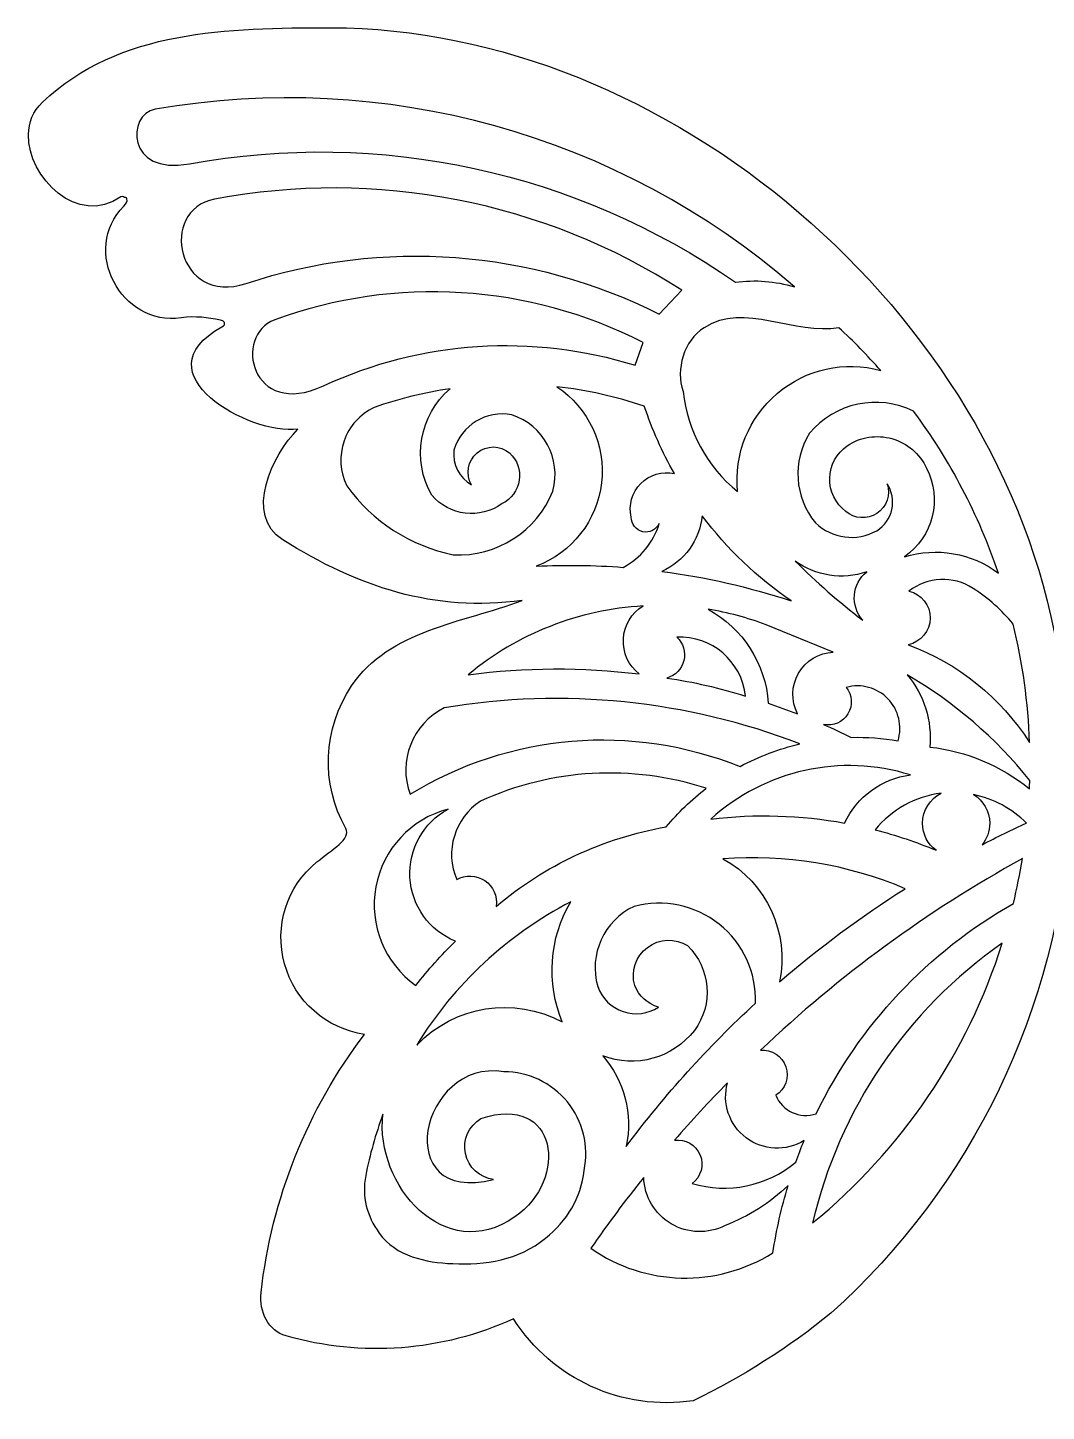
# Model space of a CAD drawing. Header units: centimetres. Extents: x 2 to 128, y -104 to 2.
# Drawn here: x 43.79 to 51.2, y -9.15 to 0.92 of the extents above; entities that cross this region are included whole.
import ezdxf

# ---------------------------------------------------------------- set-up
doc = ezdxf.new("R2010")
doc.units = ezdxf.units.CM
doc.header["$MEASUREMENT"] = 0
doc.layers.add('layer 1', color=7, linetype='Continuous')

msp = doc.modelspace()

# ---------------------------------------------------------------- linework, layer by layer
at = {"layer": 'layer 1', "color": 250}
for points, knots in [([(52.52748, -3.59248), (52.52307, -3.41298), (52.44647, -3.24288), (52.31497, -3.12068), (52.31497, -3.12068), (52.43977, -3.04707), (52.50887, -2.90637), (52.49098, -2.76257), (52.49098, -2.76257), (52.42976, -2.27348), (51.37277, -2.27348), (51.31155, -2.76257), (51.31155, -2.76257), (51.29355, -2.90637), (51.36276, -3.04707), (51.48756, -3.12068), (51.48756, -3.12068), (51.35605, -3.24288), (51.27946, -3.41298), (51.27505, -3.59248), (51.27505, -3.59248), (50.85864, -1.16223), (48.4455, 0.9134), (45.98965, 0.91531), (45.98965, 0.91531), (45.24184, 0.9128), (44.45672, 0.9047), (43.89331, 0.37299), (43.89331, 0.37299), (43.8241, 0.30769), (43.7934, 0.22449), (43.7918, 0.13729), (43.7918, 0.13729), (43.78621, -0.17421), (44.15211, -0.53662), (44.46371, -0.31382), (44.46371, -0.31382), (44.47611, -0.30502), (44.48952, -0.32523), (44.49762, -0.31922), (44.49762, -0.31922), (44.50142, -0.31642), (44.50772, -0.32422), (44.50872, -0.32832), (44.50872, -0.32832), (44.51362, -0.35012), (44.50472, -0.36402), (44.48671, -0.38192), (44.48671, -0.38192), (44.16851, -0.69973), (44.46832, -1.25874), (44.90223, -1.19533), (44.90223, -1.19533), (45.00992, -1.17954), (45.09233, -1.19384), (45.18893, -1.21124), (45.18893, -1.21124), (45.21193, -1.21534), (45.23743, -1.23994), (45.19973, -1.26074), (45.19973, -1.26074), (44.58853, -1.59794), (45.40184, -2.05126), (45.75274, -2.00475), (45.75274, -2.00475), (45.56514, -2.18896), (45.35764, -2.63016), (45.64215, -2.80887), (45.64215, -2.80887), (46.19105, -3.15348), (46.74266, -3.33788), (47.38437, -3.25017), (47.38437, -3.25017), (46.95367, -3.41279), (46.41725, -3.46298), (46.14325, -3.87129), (46.14325, -3.87129), (45.93325, -4.18419), (45.91704, -4.582), (46.10075, -4.90801), (46.10075, -4.90801), (46.14325, -4.98352), (46.00005, -5.06191), (45.88965, -5.15211), (45.88965, -5.15211), (45.67154, -5.33052), (45.57934, -5.62082), (45.65464, -5.89233), (45.65464, -5.89233), (45.72995, -6.16373), (45.95845, -6.36524), (46.23726, -6.40574), (46.23726, -6.40574), (45.82065, -6.95205), (45.56034, -7.60136), (45.48423, -8.28407), (45.48423, -8.28407), (45.46874, -8.42358), (45.53774, -8.56188), (45.66624, -8.59858), (45.66624, -8.59858), (46.21515, -8.75539), (46.80186, -8.71138), (47.32117, -8.47448), (47.32117, -8.47448), (47.60118, -8.91369), (48.11338, -9.14709), (48.6286, -9.0702), (48.6286, -9.0702), (48.9861, -8.89769), (49.32211, -8.68388), (49.62991, -8.43308), (49.62991, -8.43308), (50.66064, -7.50806), (51.28465, -6.21343), (51.36605, -4.83081), (51.36605, -4.83081), (51.37996, -4.97841), (51.42416, -5.12162), (51.49576, -5.25142), (51.49576, -5.25142), (51.22115, -5.83743), (51.18995, -6.50844), (51.40895, -7.11735), (51.40895, -7.11735), (51.58585, -7.45842), (52.21479, -7.46201), (52.39357, -7.11735), (52.39357, -7.11735), (52.61258, -6.50844), (52.58138, -5.83743), (52.30677, -5.25142), (52.30677, -5.25142), (52.37837, -5.12162), (52.42257, -4.97841), (52.43648, -4.83081), (52.43648, -4.83081), (52.51788, -6.21343), (53.14189, -7.50806), (54.17271, -8.43308), (54.17271, -8.43308), (54.48041, -8.68388), (54.81642, -8.89769), (55.17392, -9.0702), (55.17392, -9.0702), (55.68913, -9.14709), (56.20134, -8.91369), (56.48136, -8.47448), (56.48136, -8.47448), (57.00066, -8.71138), (57.58737, -8.75539), (58.13628, -8.59858), (58.13628, -8.59858), (58.26479, -8.56188), (58.33379, -8.42358), (58.31828, -8.28407), (58.31828, -8.28407), (58.24218, -7.60136), (57.98188, -6.95205), (57.56527, -6.40574), (57.56527, -6.40574), (57.84408, -6.36524), (58.07258, -6.16373), (58.14789, -5.89233), (58.14789, -5.89233), (58.22319, -5.62082), (58.13088, -5.33052), (57.91288, -5.15211), (57.91288, -5.15211), (57.80247, -5.06191), (57.65928, -4.98352), (57.70188, -4.90801), (57.70188, -4.90801), (57.88538, -4.582), (57.86928, -4.18419), (57.65928, -3.87129), (57.65928, -3.87129), (57.38527, -3.46298), (56.84885, -3.41279), (56.41815, -3.25017), (56.41815, -3.25017), (57.05987, -3.33788), (57.61147, -3.15348), (58.16038, -2.80887), (58.16038, -2.80887), (58.44479, -2.63016), (58.23738, -2.18896), (58.04978, -2.00475), (58.04978, -2.00475), (58.40069, -2.05126), (59.214, -1.59794), (58.60279, -1.26074), (58.60279, -1.26074), (58.56509, -1.23994), (58.59059, -1.21534), (58.61359, -1.21124), (58.61359, -1.21124), (58.7102, -1.19384), (58.79259, -1.17954), (58.9003, -1.19533), (58.9003, -1.19533), (59.33421, -1.25874), (59.63401, -0.69973), (59.3158, -0.38192), (59.3158, -0.38192), (59.2978, -0.36402), (59.2888, -0.35012), (59.29381, -0.32832), (59.29381, -0.32832), (59.29481, -0.32422), (59.30111, -0.31642), (59.30491, -0.31922), (59.30491, -0.31922), (59.31301, -0.32523), (59.3264, -0.30502), (59.33871, -0.31382), (59.33871, -0.31382), (59.73762, -0.59893), (60.22552, 0.07448), (59.90922, 0.37299), (59.90922, 0.37299), (59.34581, 0.9047), (58.56069, 0.9128), (57.81288, 0.91531), (57.81288, 0.91531), (55.35713, 0.9134), (52.94388, -1.16223), (52.52748, -3.59248)], [0, 0, 0, 0, 0.01724138, 0.01724138, 0.01724138, 0.01724138, 0.03448276, 0.03448276, 0.03448276, 0.03448276, 0.05172414, 0.05172414, 0.05172414, 0.05172414, 0.06896552, 0.06896552, 0.06896552, 0.06896552, 0.0862069, 0.0862069, 0.0862069, 0.0862069, 0.10344828, 0.10344828, 0.10344828, 0.10344828, 0.12068966, 0.12068966, 0.12068966, 0.12068966, 0.13793103, 0.13793103, 0.13793103, 0.13793103, 0.15517241, 0.15517241, 0.15517241, 0.15517241, 0.17241379, 0.17241379, 0.17241379, 0.17241379, 0.18965517, 0.18965517, 0.18965517, 0.18965517, 0.20689655, 0.20689655, 0.20689655, 0.20689655, 0.22413793, 0.22413793, 0.22413793, 0.22413793, 0.24137931, 0.24137931, 0.24137931, 0.24137931, 0.25862069, 0.25862069, 0.25862069, 0.25862069, 0.27586207, 0.27586207, 0.27586207, 0.27586207, 0.29310345, 0.29310345, 0.29310345, 0.29310345, 0.31034483, 0.31034483, 0.31034483, 0.31034483, 0.32758621, 0.32758621, 0.32758621, 0.32758621, 0.34482759, 0.34482759, 0.34482759, 0.34482759, 0.36206897, 0.36206897, 0.36206897, 0.36206897, 0.37931034, 0.37931034, 0.37931034, 0.37931034, 0.39655172, 0.39655172, 0.39655172, 0.39655172, 0.4137931, 0.4137931, 0.4137931, 0.4137931, 0.43103448, 0.43103448, 0.43103448, 0.43103448, 0.44827586, 0.44827586, 0.44827586, 0.44827586, 0.46551724, 0.46551724, 0.46551724, 0.46551724, 0.48275862, 0.48275862, 0.48275862, 0.48275862, 0.5, 0.5, 0.5, 0.5, 0.51724138, 0.51724138, 0.51724138, 0.51724138, 0.53448276, 0.53448276, 0.53448276, 0.53448276, 0.55172414, 0.55172414, 0.55172414, 0.55172414, 0.56896552, 0.56896552, 0.56896552, 0.56896552, 0.5862069, 0.5862069, 0.5862069, 0.5862069, 0.60344828, 0.60344828, 0.60344828, 0.60344828, 0.62068966, 0.62068966, 0.62068966, 0.62068966, 0.63793103, 0.63793103, 0.63793103, 0.63793103, 0.65517241, 0.65517241, 0.65517241, 0.65517241, 0.67241379, 0.67241379, 0.67241379, 0.67241379, 0.68965517, 0.68965517, 0.68965517, 0.68965517, 0.70689655, 0.70689655, 0.70689655, 0.70689655, 0.72413793, 0.72413793, 0.72413793, 0.72413793, 0.74137931, 0.74137931, 0.74137931, 0.74137931, 0.75862069, 0.75862069, 0.75862069, 0.75862069, 0.77586207, 0.77586207, 0.77586207, 0.77586207, 0.79310345, 0.79310345, 0.79310345, 0.79310345, 0.81034483, 0.81034483, 0.81034483, 0.81034483, 0.82758621, 0.82758621, 0.82758621, 0.82758621, 0.84482759, 0.84482759, 0.84482759, 0.84482759, 0.86206897, 0.86206897, 0.86206897, 0.86206897, 0.87931034, 0.87931034, 0.87931034, 0.87931034, 0.89655172, 0.89655172, 0.89655172, 0.89655172, 0.9137931, 0.9137931, 0.9137931, 0.9137931, 0.93103448, 0.93103448, 0.93103448, 0.93103448, 0.94827586, 0.94827586, 0.94827586, 0.94827586, 0.96551724, 0.96551724, 0.96551724, 0.96551724, 1, 1, 1, 1]), ([(44.96293, -0.07561), (44.50231, -0.16032), (44.50542, 0.285), (44.71472, 0.32159), (44.71472, 0.32159), (46.38006, 0.6129), (48.08809, 0.13878), (49.36511, -0.96934), (49.36511, -0.96934), (49.22571, -0.92754), (49.07901, -0.91623), (48.9348, -0.93624), (48.9348, -0.93624), (47.77878, -0.13061), (46.34866, 0.17919), (44.96293, -0.07561)], [0, 0, 0, 0, 0.2, 0.2, 0.2, 0.2, 0.4, 0.4, 0.4, 0.4, 0.6, 0.6, 0.6, 0.6, 1, 1, 1, 1]), ([(45.37663, -0.94444), (44.87263, -1.11114), (44.73393, -0.40992), (45.14503, -0.33212), (45.14503, -0.33212), (46.32155, -0.10941), (47.53878, -0.34632), (48.54589, -0.99414), (48.54589, -0.99414), (48.54589, -0.99414), (48.38039, -1.16783), (48.38039, -1.16783), (48.38039, -1.16783), (47.44867, -0.69703), (46.36785, -0.61663), (45.37663, -0.94444)], [0, 0, 0, 0, 0.2, 0.2, 0.2, 0.2, 0.4, 0.4, 0.4, 0.4, 0.6, 0.6, 0.6, 0.6, 1, 1, 1, 1]), ([(48.20659, -1.54024), (47.45867, -1.30624), (46.65026, -1.35934), (45.93935, -1.68914), (45.93935, -1.68914), (45.41004, -1.93475), (45.27843, -1.32074), (45.58354, -1.20924), (45.58354, -1.20924), (46.46126, -0.88864), (47.43288, -0.94863), (48.26459, -1.37474), (48.26459, -1.37474), (48.26459, -1.37474), (48.20659, -1.54024), (48.20659, -1.54024)], [0, 0, 0, 0, 0.2, 0.2, 0.2, 0.2, 0.4, 0.4, 0.4, 0.4, 0.6, 0.6, 0.6, 0.6, 1, 1, 1, 1]), ([(49.99232, -1.57765), (49.72942, -1.50564), (49.44791, -1.56784), (49.23981, -1.74405), (49.23981, -1.74405), (49.03171, -1.92015), (48.92381, -2.18755), (48.9514, -2.45866), (48.9514, -2.45866), (48.7282, -2.27776), (48.5855, -2.01615), (48.5542, -1.73055), (48.5542, -1.73055), (48.49989, -1.56914), (48.5584, -1.36264), (48.7074, -1.26643), (48.7074, -1.26643), (48.9964, -1.07973), (49.37581, -1.32414), (49.68781, -1.26714), (49.68781, -1.26714), (49.79452, -1.36544), (49.89612, -1.46914), (49.99232, -1.57765)], [0, 0, 0, 0, 0.14285714, 0.14285714, 0.14285714, 0.14285714, 0.28571429, 0.28571429, 0.28571429, 0.28571429, 0.42857143, 0.42857143, 0.42857143, 0.42857143, 0.57142857, 0.57142857, 0.57142857, 0.57142857, 0.71428571, 0.71428571, 0.71428571, 0.71428571, 1, 1, 1, 1]), ([(47.60668, -2.45456), (47.48987, -2.74847), (47.19847, -2.93497), (46.88267, -2.91797), (46.88267, -2.91797), (46.57106, -2.85417), (46.29485, -2.67547), (46.10895, -2.41737), (46.10895, -2.41737), (46.05824, -2.31555), (46.05075, -2.19755), (46.08814, -2.09006), (46.08814, -2.09006), (46.12555, -1.98265), (46.20465, -1.89475), (46.30755, -1.84635), (46.30755, -1.84635), (46.48676, -1.78384), (46.67146, -1.73825), (46.85917, -1.71034), (46.85917, -1.71034), (46.63586, -1.90325), (46.57986, -2.22695), (46.72546, -2.48356), (46.72546, -2.48356), (46.85357, -2.63587), (47.07776, -2.66297), (47.23847, -2.54556), (47.23847, -2.54556), (47.30548, -2.51307), (47.35198, -2.44946), (47.36278, -2.37576), (47.36278, -2.37576), (47.37357, -2.30205), (47.34718, -2.22775), (47.29227, -2.17736), (47.29227, -2.17736), (47.22428, -2.11985), (47.12467, -2.11955), (47.05627, -2.17676), (47.05627, -2.17676), (46.98797, -2.23385), (46.97057, -2.33195), (47.01506, -2.40906), (47.01506, -2.40906), (46.92646, -2.35746), (46.87626, -2.25876), (46.88686, -2.15676), (46.88686, -2.15676), (46.94117, -1.97586), (47.12327, -1.86515), (47.30888, -1.90015), (47.30888, -1.90015), (47.53998, -1.97615), (47.67088, -2.21996), (47.60668, -2.45456)], [0, 0, 0, 0, 0.06666667, 0.06666667, 0.06666667, 0.06666667, 0.13333333, 0.13333333, 0.13333333, 0.13333333, 0.2, 0.2, 0.2, 0.2, 0.26666667, 0.26666667, 0.26666667, 0.26666667, 0.33333333, 0.33333333, 0.33333333, 0.33333333, 0.4, 0.4, 0.4, 0.4, 0.46666667, 0.46666667, 0.46666667, 0.46666667, 0.53333333, 0.53333333, 0.53333333, 0.53333333, 0.6, 0.6, 0.6, 0.6, 0.66666667, 0.66666667, 0.66666667, 0.66666667, 0.73333333, 0.73333333, 0.73333333, 0.73333333, 0.8, 0.8, 0.8, 0.8, 0.86666667, 0.86666667, 0.86666667, 0.86666667, 1, 1, 1, 1]), ([(48.11879, -3.00947), (47.90849, -2.99357), (47.69738, -2.99067), (47.48677, -3.00077), (47.48677, -3.00077), (47.74608, -2.90358), (47.92919, -2.66947), (47.96089, -2.39437), (47.96089, -2.39437), (47.99259, -2.11925), (47.86759, -1.84965), (47.63718, -1.69604), (47.63718, -1.69604), (47.85338, -1.72005), (48.06639, -1.76744), (48.27249, -1.83725), (48.27249, -1.83725), (48.3294, -2.00725), (48.40259, -2.17136), (48.49089, -2.32736), (48.49089, -2.32736), (48.40249, -2.30776), (48.3101, -2.33496), (48.2464, -2.39946), (48.2464, -2.39946), (48.18279, -2.46396), (48.15679, -2.55666), (48.17769, -2.64487), (48.17769, -2.64487), (48.17689, -2.69516), (48.2115, -2.73917), (48.26049, -2.75016), (48.26049, -2.75016), (48.3096, -2.76117), (48.3596, -2.73616), (48.38039, -2.69047), (48.38039, -2.69047), (48.34009, -2.82787), (48.24569, -2.94307), (48.11879, -3.00947)], [0, 0, 0, 0, 0.09090909, 0.09090909, 0.09090909, 0.09090909, 0.18181818, 0.18181818, 0.18181818, 0.18181818, 0.27272727, 0.27272727, 0.27272727, 0.27272727, 0.36363636, 0.36363636, 0.36363636, 0.36363636, 0.45454545, 0.45454545, 0.45454545, 0.45454545, 0.54545455, 0.54545455, 0.54545455, 0.54545455, 0.63636364, 0.63636364, 0.63636364, 0.63636364, 0.72727273, 0.72727273, 0.72727273, 0.72727273, 0.81818182, 0.81818182, 0.81818182, 0.81818182, 1, 1, 1, 1]), ([(49.96363, -2.74287), (49.81832, -2.82476), (49.63642, -2.80117), (49.51682, -2.68486), (49.51682, -2.68486), (49.36402, -2.49957), (49.34741, -2.23716), (49.47541, -2.03395), (49.47541, -2.03395), (49.66052, -1.81305), (49.97222, -1.74645), (50.23142, -1.87246), (50.23142, -1.87246), (50.49694, -2.23115), (50.70534, -2.62887), (50.84884, -3.05138), (50.84884, -3.05138), (50.65314, -2.90447), (50.39873, -2.86057), (50.16493, -2.93318), (50.16493, -2.93318), (50.37314, -2.78897), (50.44164, -2.51246), (50.32493, -2.28775), (50.32493, -2.28775), (50.27673, -2.18316), (50.18503, -2.10486), (50.07423, -2.07355), (50.07423, -2.07355), (49.96333, -2.04226), (49.84432, -2.06106), (49.74852, -2.12496), (49.74852, -2.12496), (49.67082, -2.17876), (49.62362, -2.26635), (49.62152, -2.36077), (49.62152, -2.36077), (49.61931, -2.45517), (49.66242, -2.54487), (49.73742, -2.60217), (49.73742, -2.60217), (49.80122, -2.65797), (49.89452, -2.66387), (49.96493, -2.61677), (49.96493, -2.61677), (50.03533, -2.56956), (50.06532, -2.48107), (50.03812, -2.40086), (50.03812, -2.40086), (50.07482, -2.45566), (50.08773, -2.52317), (50.07363, -2.58767), (50.07363, -2.58767), (50.05963, -2.65217), (50.01982, -2.70827), (49.96363, -2.74287)], [0, 0, 0, 0, 0.06666667, 0.06666667, 0.06666667, 0.06666667, 0.13333333, 0.13333333, 0.13333333, 0.13333333, 0.2, 0.2, 0.2, 0.2, 0.26666667, 0.26666667, 0.26666667, 0.26666667, 0.33333333, 0.33333333, 0.33333333, 0.33333333, 0.4, 0.4, 0.4, 0.4, 0.46666667, 0.46666667, 0.46666667, 0.46666667, 0.53333333, 0.53333333, 0.53333333, 0.53333333, 0.6, 0.6, 0.6, 0.6, 0.66666667, 0.66666667, 0.66666667, 0.66666667, 0.73333333, 0.73333333, 0.73333333, 0.73333333, 0.8, 0.8, 0.8, 0.8, 0.86666667, 0.86666667, 0.86666667, 0.86666667, 1, 1, 1, 1]), ([(49.34031, -3.25307), (49.03431, -3.15227), (48.7196, -3.08048), (48.40019, -3.03857), (48.40019, -3.03857), (48.5633, -2.96657), (48.67521, -2.81237), (48.6931, -2.63497), (48.6931, -2.63497), (48.8742, -2.87448), (49.09271, -3.08318), (49.34031, -3.25307)], [0, 0, 0, 0, 0.25, 0.25, 0.25, 0.25, 0.5, 0.5, 0.5, 0.5, 1, 1, 1, 1]), ([(49.86162, -3.39378), (49.68872, -3.26068), (49.52432, -3.11698), (49.36921, -2.96347), (49.36921, -2.96347), (49.52002, -3.07267), (49.71432, -3.10197), (49.89052, -3.04207), (49.89052, -3.04207), (49.83872, -3.08398), (49.80633, -3.14528), (49.80082, -3.21177), (49.80082, -3.21177), (49.79532, -3.27817), (49.81732, -3.34398), (49.86162, -3.39378)], [0, 0, 0, 0, 0.2, 0.2, 0.2, 0.2, 0.4, 0.4, 0.4, 0.4, 0.6, 0.6, 0.6, 0.6, 1, 1, 1, 1]), ([(51.07545, -4.283), (50.86554, -3.9569), (50.55584, -3.70739), (50.19253, -3.57169), (50.19253, -3.57169), (50.28473, -3.55338), (50.35153, -3.47288), (50.35254, -3.37888), (50.35254, -3.37888), (50.35353, -3.28488), (50.28854, -3.20307), (50.19673, -3.18278), (50.19673, -3.18278), (50.33203, -3.07648), (50.52003, -3.06817), (50.66423, -3.16207), (50.66423, -3.16207), (50.77464, -3.23308), (50.87334, -3.32088), (50.95675, -3.42238), (50.95675, -3.42238), (51.02515, -3.70449), (51.06494, -3.99279), (51.07545, -4.283)], [0, 0, 0, 0, 0.14285714, 0.14285714, 0.14285714, 0.14285714, 0.28571429, 0.28571429, 0.28571429, 0.28571429, 0.42857143, 0.42857143, 0.42857143, 0.42857143, 0.57142857, 0.57142857, 0.57142857, 0.57142857, 0.71428571, 0.71428571, 0.71428571, 0.71428571, 1, 1, 1, 1]), ([(48.23549, -3.78489), (47.82188, -3.73349), (47.40337, -3.73549), (46.99027, -3.79099), (46.99027, -3.79099), (47.35027, -3.49218), (47.79669, -3.31668), (48.26379, -3.29018), (48.26379, -3.29018), (48.17948, -3.34178), (48.12578, -3.43148), (48.12009, -3.53019), (48.12009, -3.53019), (48.11449, -3.62889), (48.15759, -3.72409), (48.23549, -3.78489)], [0, 0, 0, 0, 0.2, 0.2, 0.2, 0.2, 0.4, 0.4, 0.4, 0.4, 0.6, 0.6, 0.6, 0.6, 1, 1, 1, 1]), ([(49.38661, -4.07439), (49.31642, -4.04719), (49.24561, -4.0217), (49.17431, -3.9979), (49.17431, -3.9979), (49.15521, -3.70999), (48.98971, -3.45198), (48.7359, -3.31458), (48.7359, -3.31458), (48.8801, -3.33788), (49.02161, -3.37549), (49.15821, -3.42688), (49.15821, -3.42688), (49.15821, -3.42688), (49.64642, -3.62548), (49.64642, -3.62548), (49.64642, -3.62548), (49.54181, -3.63088), (49.44711, -3.68869), (49.39461, -3.77939), (49.39461, -3.77939), (49.34221, -3.86999), (49.33921, -3.98109), (49.38661, -4.07439)], [0, 0, 0, 0, 0.14285714, 0.14285714, 0.14285714, 0.14285714, 0.28571429, 0.28571429, 0.28571429, 0.28571429, 0.42857143, 0.42857143, 0.42857143, 0.42857143, 0.57142857, 0.57142857, 0.57142857, 0.57142857, 0.71428571, 0.71428571, 0.71428571, 0.71428571, 1, 1, 1, 1]), ([(49.00771, -3.94559), (48.82121, -3.88639), (48.6302, -3.84249), (48.4366, -3.81429), (48.4366, -3.81429), (48.49779, -3.79749), (48.545, -3.74889), (48.56, -3.68729), (48.56, -3.68729), (48.57499, -3.62569), (48.5553, -3.56078), (48.5087, -3.51788), (48.5087, -3.51788), (48.7623, -3.50509), (48.9816, -3.69298), (49.00771, -3.94559)], [0, 0, 0, 0, 0.2, 0.2, 0.2, 0.2, 0.4, 0.4, 0.4, 0.4, 0.6, 0.6, 0.6, 0.6, 1, 1, 1, 1]), ([(51.07454, -4.62031), (50.86714, -4.4514), (50.61553, -4.3459), (50.34973, -4.3164), (50.34973, -4.3164), (50.36693, -4.1262), (50.30734, -3.93699), (50.18423, -3.79099), (50.18423, -3.79099), (50.52704, -3.98939), (50.82964, -4.2502), (51.07664, -4.5598), (51.07664, -4.5598), (51.07605, -4.5799), (51.07534, -4.6001), (51.07454, -4.62031)], [0, 0, 0, 0, 0.2, 0.2, 0.2, 0.2, 0.4, 0.4, 0.4, 0.4, 0.6, 0.6, 0.6, 0.6, 1, 1, 1, 1]), ([(48.9692, -4.4578), (48.18209, -4.14089), (47.29137, -4.21589), (46.56825, -4.6598), (46.56825, -4.6598), (46.47956, -4.4175), (46.58625, -4.1473), (46.81646, -4.03089), (46.81646, -4.03089), (47.68708, -3.88509), (48.5809, -3.9757), (49.40451, -4.2934), (49.40451, -4.2934), (49.25292, -4.3291), (49.10661, -4.3843), (48.9692, -4.4578)], [0, 0, 0, 0, 0.2, 0.2, 0.2, 0.2, 0.4, 0.4, 0.4, 0.4, 0.6, 0.6, 0.6, 0.6, 1, 1, 1, 1]), ([(49.77822, -4.2459), (49.71192, -4.21329), (49.64482, -4.1822), (49.57712, -4.1526), (49.57712, -4.1526), (49.64662, -4.1666), (49.71742, -4.13549), (49.75422, -4.07499), (49.75422, -4.07499), (49.79102, -4.01439), (49.78602, -3.93729), (49.74152, -3.88199), (49.74152, -3.88199), (49.85032, -3.85229), (49.96653, -3.88409), (50.04492, -3.96499), (50.04492, -3.96499), (50.12322, -4.046), (50.15133, -4.1632), (50.11813, -4.2709), (50.11813, -4.2709), (50.00582, -4.2518), (49.89203, -4.2435), (49.77822, -4.2459)], [0, 0, 0, 0, 0.14285714, 0.14285714, 0.14285714, 0.14285714, 0.28571429, 0.28571429, 0.28571429, 0.28571429, 0.42857143, 0.42857143, 0.42857143, 0.42857143, 0.57142857, 0.57142857, 0.57142857, 0.57142857, 0.71428571, 0.71428571, 0.71428571, 0.71428571, 1, 1, 1, 1]), ([(49.72972, -4.86931), (49.40872, -4.81051), (49.08061, -4.80071), (48.7567, -4.8402), (48.7567, -4.8402), (49.1495, -4.4831), (49.70232, -4.3609), (50.20913, -4.5191), (50.20913, -4.5191), (49.99972, -4.5456), (49.81862, -4.6778), (49.72972, -4.86931)], [0, 0, 0, 0, 0.25, 0.25, 0.25, 0.25, 0.5, 0.5, 0.5, 0.5, 1, 1, 1, 1]), ([(47.11157, -5.28792), (47.05057, -5.24662), (46.97137, -5.24372), (46.90746, -5.28041), (46.90746, -5.28041), (46.81916, -5.07311), (46.89236, -4.83231), (47.08127, -4.70941), (47.08127, -4.70941), (47.59748, -4.4737), (48.18339, -4.4405), (48.723, -4.6164), (48.723, -4.6164), (48.6156, -4.69861), (48.51789, -4.79281), (48.43159, -4.89691), (48.43159, -4.89691), (47.97539, -4.97651), (47.54837, -5.17582), (47.19438, -5.47462), (47.19438, -5.47462), (47.20477, -5.40172), (47.17257, -5.32922), (47.11157, -5.28792)], [0, 0, 0, 0, 0.14285714, 0.14285714, 0.14285714, 0.14285714, 0.28571429, 0.28571429, 0.28571429, 0.28571429, 0.42857143, 0.42857143, 0.42857143, 0.42857143, 0.57142857, 0.57142857, 0.57142857, 0.57142857, 0.71428571, 0.71428571, 0.71428571, 0.71428571, 1, 1, 1, 1]), ([(50.39573, -5.06731), (50.25152, -5.00691), (50.10312, -4.95701), (49.95173, -4.91811), (49.95173, -4.91811), (50.07123, -4.7709), (50.24303, -4.67561), (50.43123, -4.6524), (50.43123, -4.6524), (50.35143, -4.69251), (50.29663, -4.77531), (50.29663, -4.87071), (50.29663, -4.87071), (50.29663, -4.95131), (50.33573, -5.02281), (50.39573, -5.06731)], [0, 0, 0, 0, 0.2, 0.2, 0.2, 0.2, 0.4, 0.4, 0.4, 0.4, 0.6, 0.6, 0.6, 0.6, 1, 1, 1, 1]), ([(50.78574, -4.87071), (50.78574, -4.78211), (50.73864, -4.7045), (50.66804, -4.66161), (50.66804, -4.66161), (50.81324, -4.6913), (50.94604, -4.76421), (51.05304, -4.869), (51.05304, -4.869), (50.94665, -4.91771), (50.83745, -4.97082), (50.72953, -5.02662), (50.72953, -5.02662), (50.76464, -4.98432), (50.78574, -4.93001), (50.78574, -4.87071)], [0, 0, 0, 0, 0.2, 0.2, 0.2, 0.2, 0.4, 0.4, 0.4, 0.4, 0.6, 0.6, 0.6, 0.6, 1, 1, 1, 1]), ([(46.84547, -4.76741), (46.66446, -4.86561), (46.55626, -5.05942), (46.56766, -5.26501), (46.56766, -5.26501), (46.57906, -5.47062), (46.70796, -5.65132), (46.89866, -5.72893), (46.89866, -5.72893), (46.79526, -5.82933), (46.69867, -5.93664), (46.60956, -6.04993), (46.60956, -6.04993), (46.38205, -5.88772), (46.26895, -5.60853), (46.31945, -5.33362), (46.31945, -5.33362), (46.36995, -5.05881), (46.57506, -4.83801), (46.84547, -4.76741)], [0, 0, 0, 0, 0.16666667, 0.16666667, 0.16666667, 0.16666667, 0.33333333, 0.33333333, 0.33333333, 0.33333333, 0.5, 0.5, 0.5, 0.5, 0.66666667, 0.66666667, 0.66666667, 0.66666667, 1, 1, 1, 1]), ([(49.25621, -6.02323), (49.32971, -5.66703), (49.163, -5.30442), (48.8448, -5.12831), (48.8448, -5.12831), (49.29771, -5.09492), (49.75212, -5.16972), (50.17053, -5.34651), (50.17053, -5.34651), (49.84922, -5.54883), (49.54362, -5.77502), (49.25621, -6.02323)], [0, 0, 0, 0, 0.25, 0.25, 0.25, 0.25, 0.5, 0.5, 0.5, 0.5, 1, 1, 1, 1]), ([(49.52262, -6.98336), (49.40442, -7.02305), (49.27561, -6.96406), (49.22851, -6.84845), (49.22851, -6.84845), (49.29861, -6.80495), (49.32941, -6.71875), (49.30271, -6.64075), (49.30271, -6.64075), (49.27611, -6.56264), (49.19901, -6.51334), (49.11691, -6.52175), (49.11691, -6.52175), (49.69002, -5.97743), (50.33063, -5.50882), (51.02305, -5.12762), (51.02305, -5.12762), (51.00535, -5.23692), (50.98354, -5.34552), (50.95745, -5.45322), (50.95745, -5.45322), (50.33543, -5.80643), (49.83522, -6.33994), (49.52262, -6.98336)], [0, 0, 0, 0, 0.14285714, 0.14285714, 0.14285714, 0.14285714, 0.28571429, 0.28571429, 0.28571429, 0.28571429, 0.42857143, 0.42857143, 0.42857143, 0.42857143, 0.57142857, 0.57142857, 0.57142857, 0.57142857, 0.71428571, 0.71428571, 0.71428571, 0.71428571, 1, 1, 1, 1]), ([(49.08141, -6.17884), (48.7366, -6.49664), (48.42159, -6.84545), (48.14039, -7.22086), (48.14039, -7.22086), (48.19109, -6.98655), (48.12789, -6.74214), (47.97009, -6.56184), (47.97009, -6.56184), (48.20889, -6.65425), (48.4799, -6.57904), (48.6369, -6.37683), (48.6369, -6.37683), (48.7769, -6.18784), (48.7557, -5.92443), (48.5873, -5.76033), (48.5873, -5.76033), (48.49669, -5.70392), (48.38079, -5.70903), (48.2956, -5.77322), (48.2956, -5.77322), (48.21029, -5.83733), (48.17329, -5.94733), (48.2025, -6.04993), (48.2025, -6.04993), (48.23269, -6.12663), (48.29699, -6.18483), (48.37629, -6.20714), (48.37629, -6.20714), (48.29999, -6.25694), (48.20509, -6.26904), (48.11879, -6.23994), (48.11879, -6.23994), (48.03249, -6.21094), (47.96429, -6.14394), (47.93358, -6.05823), (47.93358, -6.05823), (47.86708, -5.82513), (47.97919, -5.57822), (48.19839, -5.47482), (48.19839, -5.47482), (48.4135, -5.41752), (48.6431, -5.46562), (48.81721, -5.60442), (48.81721, -5.60442), (48.99131, -5.74323), (49.08941, -5.95633), (49.08141, -6.17884)], [0, 0, 0, 0, 0.07692308, 0.07692308, 0.07692308, 0.07692308, 0.15384615, 0.15384615, 0.15384615, 0.15384615, 0.23076923, 0.23076923, 0.23076923, 0.23076923, 0.30769231, 0.30769231, 0.30769231, 0.30769231, 0.38461538, 0.38461538, 0.38461538, 0.38461538, 0.46153846, 0.46153846, 0.46153846, 0.46153846, 0.53846154, 0.53846154, 0.53846154, 0.53846154, 0.61538462, 0.61538462, 0.61538462, 0.61538462, 0.69230769, 0.69230769, 0.69230769, 0.69230769, 0.76923077, 0.76923077, 0.76923077, 0.76923077, 0.84615385, 0.84615385, 0.84615385, 0.84615385, 1, 1, 1, 1]), ([(47.67538, -6.31474), (47.32457, -6.12734), (46.89197, -6.19623), (46.61667, -6.48334), (46.61667, -6.48334), (46.88886, -6.04093), (47.27638, -5.68103), (47.73748, -5.44192), (47.73748, -5.44192), (47.58068, -5.70693), (47.55768, -6.03024), (47.67538, -6.31474)], [0, 0, 0, 0, 0.25, 0.25, 0.25, 0.25, 0.5, 0.5, 0.5, 0.5, 1, 1, 1, 1]), ([(49.49722, -7.77726), (49.68902, -6.95185), (50.18053, -6.22713), (50.87644, -5.74362), (50.87644, -5.74362), (50.62354, -6.54094), (50.14433, -7.24745), (49.49722, -7.77726)], [0, 0, 0, 0, 0.33333333, 0.33333333, 0.33333333, 0.33333333, 1, 1, 1, 1]), ([(47.83419, -7.39456), (47.81058, -7.60006), (47.71108, -7.75787), (47.55278, -7.88877), (47.55278, -7.88877), (47.35787, -8.04987), (47.11227, -8.08348), (46.87856, -8.07307), (46.87856, -8.07307), (46.68186, -8.06437), (46.46595, -8.02177), (46.34436, -7.85177), (46.34436, -7.85177), (46.25236, -7.72306), (46.21605, -7.58756), (46.24555, -7.43186), (46.24555, -7.43186), (46.27525, -7.28096), (46.31695, -7.13265), (46.37106, -6.98675), (46.37106, -6.98675), (46.31195, -7.50286), (46.82007, -8.08677), (47.33017, -7.73366), (47.33017, -7.73366), (47.72648, -7.45936), (47.64128, -6.83024), (47.08387, -7.01746), (47.08387, -7.01746), (46.99567, -7.06945), (46.95037, -7.17196), (46.97137, -7.27225), (46.97137, -7.27225), (46.99227, -7.37256), (47.07477, -7.44836), (47.17647, -7.46076), (47.17647, -7.46076), (46.41595, -7.65337), (46.63826, -6.58125), (47.24977, -6.67705), (47.24977, -6.67705), (47.42928, -6.67705), (47.59918, -6.75774), (47.71259, -6.89695), (47.71259, -6.89695), (47.82588, -7.03605), (47.87058, -7.21885), (47.83419, -7.39456)], [0, 0, 0, 0, 0.07692308, 0.07692308, 0.07692308, 0.07692308, 0.15384615, 0.15384615, 0.15384615, 0.15384615, 0.23076923, 0.23076923, 0.23076923, 0.23076923, 0.30769231, 0.30769231, 0.30769231, 0.30769231, 0.38461538, 0.38461538, 0.38461538, 0.38461538, 0.46153846, 0.46153846, 0.46153846, 0.46153846, 0.53846154, 0.53846154, 0.53846154, 0.53846154, 0.61538462, 0.61538462, 0.61538462, 0.61538462, 0.69230769, 0.69230769, 0.69230769, 0.69230769, 0.76923077, 0.76923077, 0.76923077, 0.76923077, 0.84615385, 0.84615385, 0.84615385, 0.84615385, 1, 1, 1, 1]), ([(49.37451, -7.33566), (49.16481, -7.50996), (48.88171, -7.56776), (48.6203, -7.48976), (48.6203, -7.48976), (48.6848, -7.44236), (48.70881, -7.35715), (48.6786, -7.28306), (48.6786, -7.28306), (48.6484, -7.20896), (48.5716, -7.16495), (48.4924, -7.17616), (48.4924, -7.17616), (48.6166, -7.03256), (48.7452, -6.89285), (48.87801, -6.75715), (48.87801, -6.75715), (48.83631, -6.90575), (48.88991, -7.06475), (49.0131, -7.15775), (49.0131, -7.15775), (49.13621, -7.25076), (49.30391, -7.25875), (49.43531, -7.17785), (49.43531, -7.17785), (49.41381, -7.22995), (49.39351, -7.28255), (49.37451, -7.33566)], [0, 0, 0, 0, 0.125, 0.125, 0.125, 0.125, 0.25, 0.25, 0.25, 0.25, 0.375, 0.375, 0.375, 0.375, 0.5, 0.5, 0.5, 0.5, 0.625, 0.625, 0.625, 0.625, 0.75, 0.75, 0.75, 0.75, 1, 1, 1, 1]), ([(49.20791, -7.99447), (48.80001, -8.25077), (48.2784, -8.23768), (47.88388, -7.96137), (47.88388, -7.96137), (48.00589, -7.78516), (48.13389, -7.61326), (48.26789, -7.44596), (48.26789, -7.44596), (48.2726, -7.58537), (48.34809, -7.71257), (48.46809, -7.78347), (48.46809, -7.78347), (48.5881, -7.85437), (48.7361, -7.85907), (48.86031, -7.79587), (48.86031, -7.79587), (49.0308, -7.73027), (49.18651, -7.63156), (49.31852, -7.50536), (49.31852, -7.50536), (49.27012, -7.66557), (49.23311, -7.82906), (49.20791, -7.99447)], [0, 0, 0, 0, 0.14285714, 0.14285714, 0.14285714, 0.14285714, 0.28571429, 0.28571429, 0.28571429, 0.28571429, 0.42857143, 0.42857143, 0.42857143, 0.42857143, 0.57142857, 0.57142857, 0.57142857, 0.57142857, 0.71428571, 0.71428571, 0.71428571, 0.71428571, 1, 1, 1, 1])]:
    msp.add_open_spline(points, degree=3, knots=knots, dxfattribs=at)

doc.saveas('drawing.dxf')
